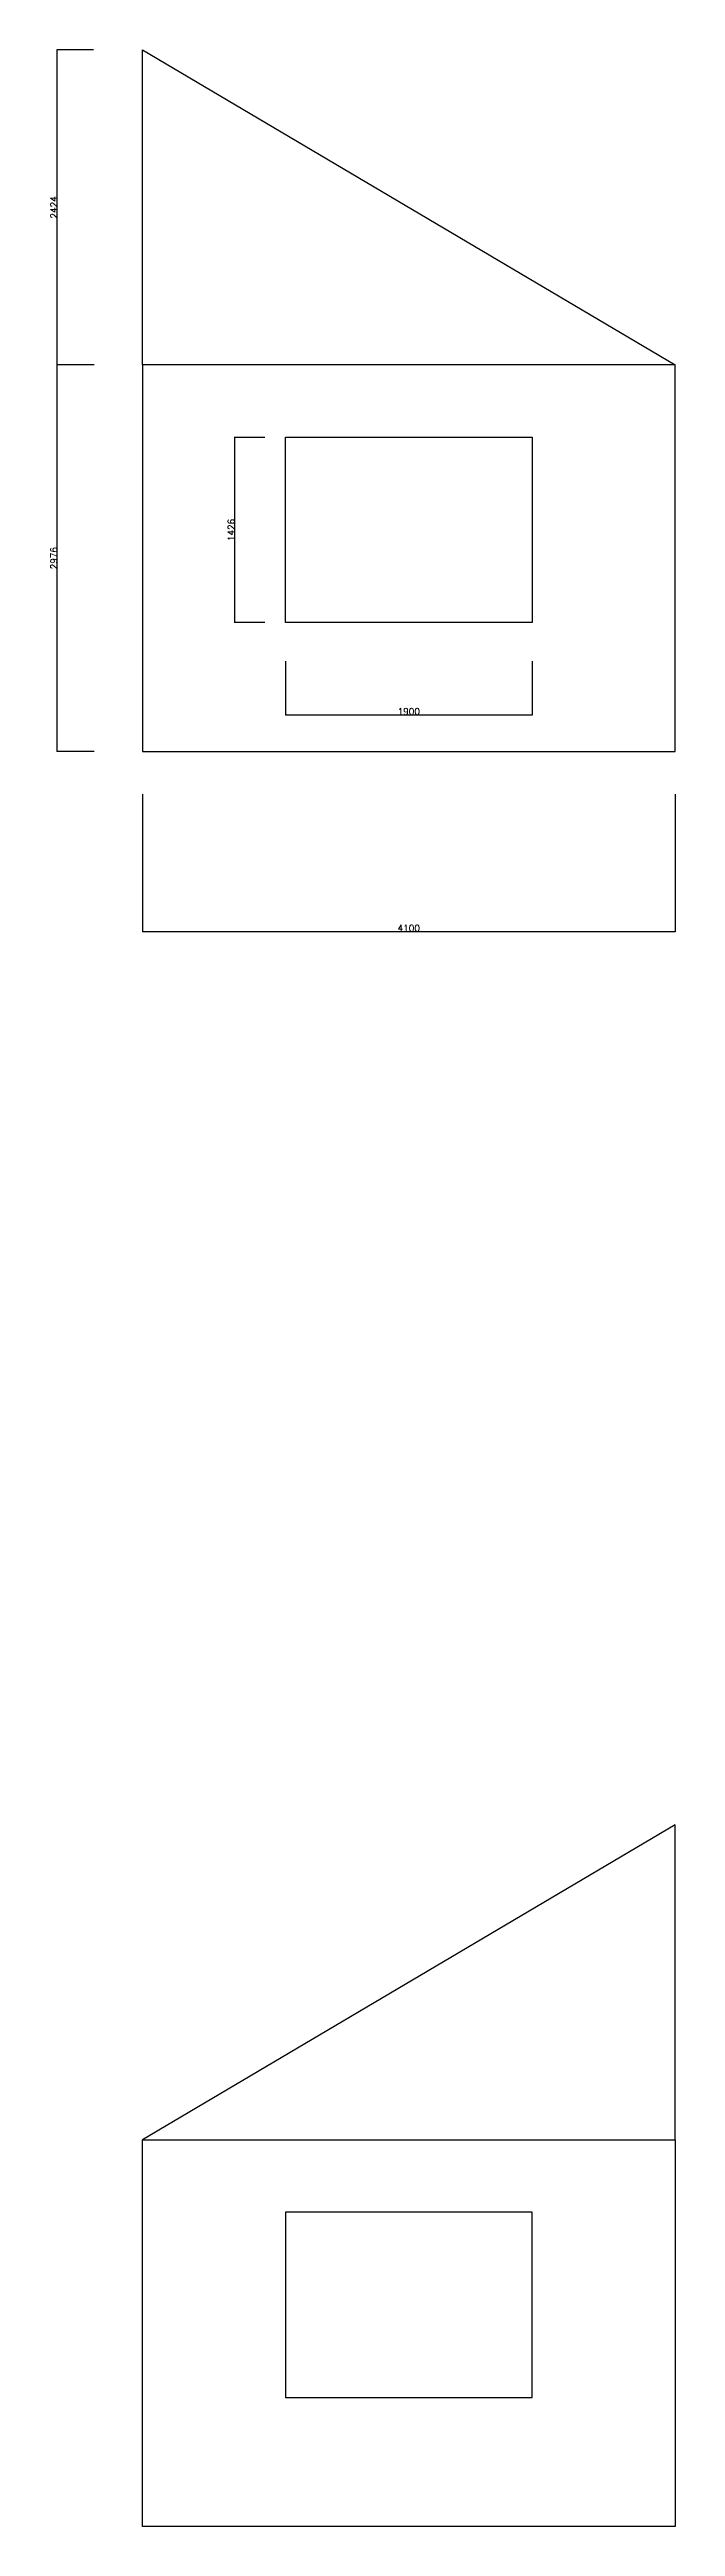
# Model space of a CAD drawing. Header units: millimetres. Extents: x 1772 to 30646, y 2779 to 24044.
# Drawn here: x 25828 to 30646, y 2786 to 21851 of the extents above; entities that cross this region are included whole.
import ezdxf

# ---------------------------------------------------------------- set-up
doc = ezdxf.new("R2010")
doc.units = ezdxf.units.MM
doc.styles.get("Standard").update_dxf_attribs({"font": 'txt.shx', "height": 50, "bigfont": 'gbcbig.shx'})
doc.dimstyles.new('副本 ISO-25', dxfattribs={"dimscale": 0.0001, "dimtxt": 50, "dimasz": 5, "dimexe": 3, "dimexo": 0.625, "dimtad": 1, "dimtxsty": 'Standard', "dimblk": 'ARCHTICK', "dimcen": 2.5, "dimadec": 0, "dimazin": 0, "dimtfac": 1, "dimtmove": 0, "dimatfit": 3, "dimfxl": 1, "dimarcsym": 0})

# ---------------------------------------------------------------- blocks, each defined once
blk = doc.blocks.new('_ArchTick')
at = {"color": 0, "linetype": 'ByBlock', "const_width": 0.15}
blk.add_lwpolyline([(-0.5, -0.5), (0.5, 0.5)], dxfattribs=at)
blk = doc.blocks.new('*D15')
at = {"color": 0, "lineweight": -2}
for p, q in [((27643, 17143), (27643, 16728)), ((29543, 17143), (29543, 16728)), ((27643, 16731), (29543, 16731))]:
    blk.add_line(p, q, dxfattribs=at)
at = {"layer": 'Defpoints', "color": 0}
for p in [(27643, 17144), (29543, 17144), (29543, 16731)]:
    blk.add_point(p, dxfattribs=at)
at = {"color": 0, "lineweight": -2, "xscale": 5, "yscale": 5, "zscale": 5, "rotation": 180}
blk.add_blockref('_ArchTick', (27643, 16731), dxfattribs=at)
at = {"color": 0, "lineweight": -2, "xscale": 5, "yscale": 5, "zscale": 5}
blk.add_blockref('_ArchTick', (29543, 16731), dxfattribs=at)
at = {"color": 0, "insert": (28593, 16756), "char_height": 50, "attachment_point": 5}
blk.add_mtext('1900', dxfattribs=at)
blk = doc.blocks.new('*D16')
at = {"color": 0, "lineweight": -2}
for p, q in [((26543, 16120), (26543, 15059)), ((30643, 16120), (30643, 15059)), ((26543, 15062), (30643, 15062))]:
    blk.add_line(p, q, dxfattribs=at)
at = {"layer": 'Defpoints', "color": 0}
for p in [(26543, 16121), (30643, 16121), (30643, 15062)]:
    blk.add_point(p, dxfattribs=at)
at = {"color": 0, "lineweight": -2, "xscale": 5, "yscale": 5, "zscale": 5, "rotation": 180}
blk.add_blockref('_ArchTick', (26543, 15062), dxfattribs=at)
at = {"color": 0, "lineweight": -2, "xscale": 5, "yscale": 5, "zscale": 5}
blk.add_blockref('_ArchTick', (30643, 15062), dxfattribs=at)
at = {"color": 0, "insert": (28593, 15088), "char_height": 50, "attachment_point": 5}
blk.add_mtext('4100', dxfattribs=at)
blk = doc.blocks.new('*D17')
at = {"color": 0, "lineweight": -2}
for p, q in [((26172, 19424), (25883, 19424)), ((25886, 16448), (25886, 19424)), ((26172, 16448), (25883, 16448))]:
    blk.add_line(p, q, dxfattribs=at)
at = {"layer": 'Defpoints', "color": 0}
for p in [(25886, 19424), (26173, 19424), (26173, 16448)]:
    blk.add_point(p, dxfattribs=at)
at = {"color": 0, "lineweight": -2, "xscale": 5, "yscale": 5, "zscale": 5}
for p, rotation in [((25886, 19424), 90), ((25886, 16448), 270)]:
    blk.add_blockref('_ArchTick', p, dxfattribs=dict(at, rotation=rotation))
at = {"color": 0, "insert": (25860, 17936), "char_height": 50, "attachment_point": 5, "rotation": 90}
blk.add_mtext('2976', dxfattribs=at)
blk = doc.blocks.new('*D18')
at = {"color": 0, "lineweight": -2}
for p, q in [((26166, 21848), (25883, 21848)), ((25886, 19424), (25886, 21848)), ((26172, 19424), (25883, 19424))]:
    blk.add_line(p, q, dxfattribs=at)
at = {"layer": 'Defpoints', "color": 0}
for p in [(25886, 21848), (26166, 21848), (26173, 19424)]:
    blk.add_point(p, dxfattribs=at)
at = {"color": 0, "lineweight": -2, "xscale": 5, "yscale": 5, "zscale": 5}
for p, rotation in [((25886, 21848), 90), ((25886, 19424), 270)]:
    blk.add_blockref('_ArchTick', p, dxfattribs=dict(at, rotation=rotation))
at = {"color": 0, "insert": (25860, 20636), "char_height": 50, "attachment_point": 5, "rotation": 90}
blk.add_mtext('2424', dxfattribs=at)
blk = doc.blocks.new('*D22')
at = {"color": 0, "lineweight": -2}
for p, q in [((27486, 18866), (27248, 18866)), ((27251, 18866), (27251, 17440)), ((27486, 17440), (27248, 17440))]:
    blk.add_line(p, q, dxfattribs=at)
at = {"layer": 'Defpoints', "color": 0}
for p in [(27486, 18866), (27251, 17440), (27486, 17440)]:
    blk.add_point(p, dxfattribs=at)
at = {"color": 0, "lineweight": -2, "xscale": 5, "yscale": 5, "zscale": 5}
for p, rotation in [((27251, 18866), 90), ((27251, 17440), 270)]:
    blk.add_blockref('_ArchTick', p, dxfattribs=dict(at, rotation=rotation))
at = {"color": 0, "insert": (27226, 18153), "char_height": 50, "attachment_point": 5, "rotation": 90}
blk.add_mtext('1426', dxfattribs=at)

msp = doc.modelspace()

# ---------------------------------------------------------------- linework, layer by layer
for p, q in [((26543.188, 19424.469), (26543.188, 21848.469)), ((26543.188, 21848.469), (30643.188, 19424.469)), ((26543.188, 21848.469), (27905.85, 21042.837)), ((30643.188, 19424.469), (26543.188, 19424.469)), ((26543.188, 19424.469), (26543.188, 16448.469)), ((30643.188, 16448.469), (30643.188, 19424.469)), ((27643.188, 17440.469), (27643.188, 18866.469)), ((27643.188, 18866.469), (29543.188, 18866.469)), ((29543.188, 18866.469), (29543.188, 17440.469)), ((29543.188, 17440.469), (27643.188, 17440.469)), ((26543.188, 16448.469), (30643.188, 16448.469)), ((30643.188, 8185.815), (26543.188, 5761.815)), ((30643.188, 8185.815), (29280.527, 7380.183)), ((30643.188, 5761.815), (30643.188, 8185.815)), ((26543.188, 2785.815), (26543.188, 5761.815)), ((26543.188, 5761.815), (30643.188, 5761.815)), ((30643.188, 5761.815), (30643.188, 2785.815)), ((29543.188, 5203.815), (27643.188, 5203.815)), ((27643.188, 5203.815), (27643.188, 3777.815)), ((29543.188, 3777.815), (29543.188, 5203.815)), ((27643.188, 3777.815), (29543.188, 3777.815)), ((30643.188, 2785.815), (26543.188, 2785.815))]:
    msp.add_line(p, q)

# ---------------------------------------------------------------- dimensions: what is measured, and where the dimension line sits
for base, p1, p2, override, picture, middle in [((25886.103, 21848.469), (26172.502, 19424.469), (26166.252, 21848.469), {"dimscale": 1, "dimtmove": 1}, '*D18', (25860.478, 20636.469)), ((25886.103, 19424.469), (26172.502, 16448.469), (26172.502, 19424.469), {"dimscale": 1}, '*D17', (25860.478, 17936.469)), ((27251.456, 17440.469), (27486.299, 18866.469), (27486.299, 17440.469), {"dimscale": 1}, '*D22', (27225.831, 18153.469))]:
    dim = msp.add_linear_dim(base=base, p1=p1, p2=p2, angle=90, dimstyle='副本 ISO-25', override=override)
    dim.commit()
    dim.dimension.update_dxf_attribs({"geometry": picture, "text_midpoint": middle})
for base, p1, p2, picture, middle in [((29543.188, 16730.811), (27643.188, 17144.054), (29543.188, 17144.054), '*D15', (28593.188, 16756.436)), ((30643.188, 15062.119), (26543.188, 16120.535), (30643.188, 16120.535), '*D16', (28593.188, 15087.744))]:
    dim = msp.add_linear_dim(base=base, p1=p1, p2=p2, dimstyle='副本 ISO-25', override={"dimscale": 1})
    dim.commit()
    dim.dimension.update_dxf_attribs({"geometry": picture, "text_midpoint": middle})

doc.saveas('drawing.dxf')
